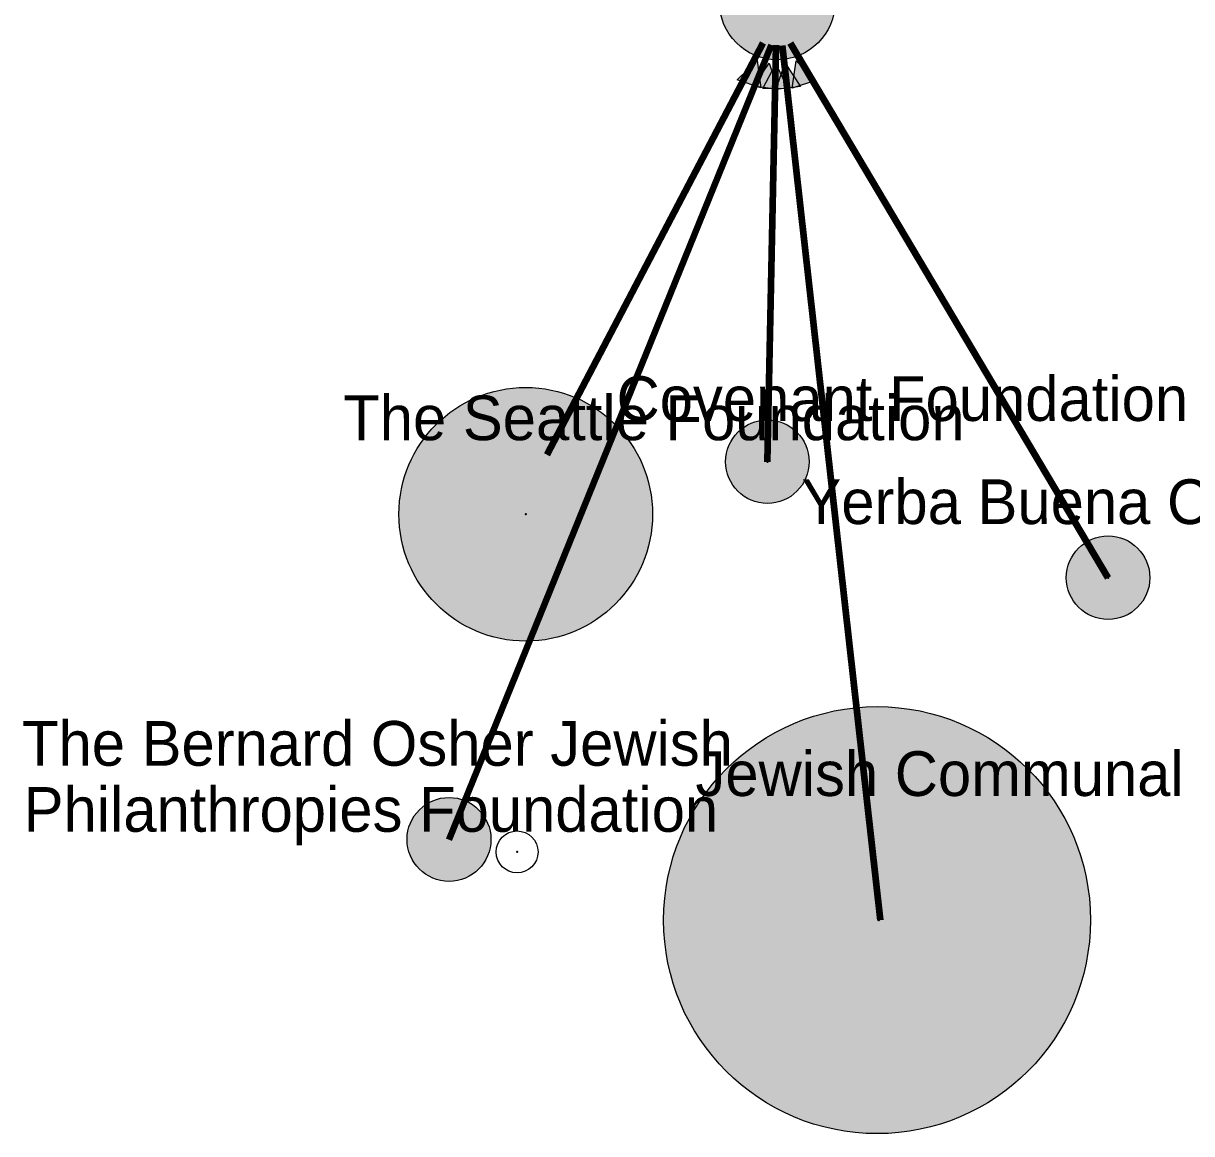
# Model space of a CAD drawing. Header units: millimetres. Extents: x -17.3 to 32.9, y -10.4 to 22.9.
# Drawn here: x 8.42 to 14.34, y -8.03 to -2.4 of the extents above; entities that cross this region are included whole.
import ezdxf

# ---------------------------------------------------------------- set-up
doc = ezdxf.new("R2010")
doc.units = ezdxf.units.MM
doc.header["$MEASUREMENT"] = 0
for name, color, linetype, true_color in [('links', 7, 'Continuous', 0x000000), ('node border', 7, 'Continuous', 0x000000), ('node centers', 7, 'Continuous', 0x000000), ('other_nodefills', 7, 'Continuous', 0x000000), ('SF_nodefills', 7, 'Continuous', 0x000000), ('text', 7, 'Continuous', 0x000000)]:
    doc.layers.add(name, color=color, linetype=linetype, true_color=true_color)

msp = doc.modelspace()

# ---------------------------------------------------------------- hatches: boundary and pattern name
at = {"layer": 'other_nodefills', "true_color": 0xb2b2b2, "extrusion": (0, 0, -1)}
for points in [[(-12.1385, -2.5849), (-12.1573, -2.7245), (-12.0381, -2.6835)], [(-12.1988, -2.5991), (-12.2447, -2.7323), (-12.1197, -2.7157)], [(-12.2338, -2.6019), (-12.294, -2.729), (-12.1681, -2.7264)], [(-12.2804, -2.5995), (-12.3589, -2.7162), (-12.234, -2.7323)], [(-12.3369, -2.5868), (-12.4353, -2.6873), (-12.3155, -2.726)]]:
    msp.add_hatch(color=253, dxfattribs=at).paths.add_polyline_path(points, flags=0)
at = {"layer": 'other_nodefills', "true_color": 0xb2b2b2}
for points in [[(11.6079, -4.8856), (11.6077, -4.869), (11.6071, -4.8525), (11.606, -4.8361), (11.6046, -4.8198), (11.6028, -4.8037), (11.6005, -4.7876), (11.5979, -4.7717), (11.5949, -4.756), (11.5915, -4.7403), (11.5877, -4.7249), (11.5835, -4.7095), (11.579, -4.6943), (11.5741, -4.6793), (11.5689, -4.6645), (11.5633, -4.6498), (11.5574, -4.6353), (11.5511, -4.6209), (11.5445, -4.6068), (11.5376, -4.5928), (11.5303, -4.579), (11.5227, -4.5655), (11.5148, -4.5521), (11.5066, -4.539), (11.4981, -4.526), (11.4893, -4.5133), (11.4802, -4.5008), (11.4708, -4.4885), (11.4611, -4.4765), (11.4511, -4.4647), (11.4409, -4.4532), (11.4304, -4.4419), (11.4196, -4.4309), (11.4086, -4.4201), (11.3973, -4.4096), (11.3857, -4.3993), (11.374, -4.3893), (11.3619, -4.3797), (11.3497, -4.3703), (11.3372, -4.3611), (11.3245, -4.3523), (11.3115, -4.3438), (11.2984, -4.3356), (11.285, -4.3277), (11.2715, -4.3201), (11.2577, -4.3129), (11.2437, -4.3059), (11.2296, -4.2993), (11.2153, -4.293), (11.2008, -4.2871), (11.1861, -4.2815), (11.1712, -4.2763), (11.1562, -4.2714), (11.141, -4.2669), (11.1257, -4.2627), (11.1102, -4.259), (11.0946, -4.2556), (11.0788, -4.2525), (11.0629, -4.2499), (11.0469, -4.2477), (11.0307, -4.2458), (11.0145, -4.2444), (10.9981, -4.2433), (10.9816, -4.2427), (10.965, -4.2425), (10.9484, -4.2427), (10.9319, -4.2433), (10.9155, -4.2444), (10.8993, -4.2458), (10.8831, -4.2477), (10.8671, -4.2499), (10.8512, -4.2525), (10.8354, -4.2556), (10.8198, -4.259), (10.8043, -4.2627), (10.789, -4.2669), (10.7738, -4.2714), (10.7588, -4.2763), (10.7439, -4.2815), (10.7292, -4.2871), (10.7147, -4.293), (10.7003, -4.2993), (10.6862, -4.3059), (10.6722, -4.3129), (10.6585, -4.3201), (10.6449, -4.3277), (10.6315, -4.3356), (10.6184, -4.3438), (10.6054, -4.3523), (10.5927, -4.3611), (10.5802, -4.3703), (10.5679, -4.3797), (10.5559, -4.3893), (10.5441, -4.3993), (10.5326, -4.4096), (10.5213, -4.4201), (10.5102, -4.4309), (10.4994, -4.4419), (10.4889, -4.4532), (10.4787, -4.4647), (10.4687, -4.4765), (10.459, -4.4885), (10.4496, -4.5008), (10.4405, -4.5133), (10.4317, -4.526), (10.4231, -4.539), (10.4149, -4.5521), (10.407, -4.5655), (10.3994, -4.579), (10.3922, -4.5928), (10.3852, -4.6068), (10.3786, -4.6209), (10.3724, -4.6353), (10.3664, -4.6498), (10.3608, -4.6645), (10.3556, -4.6793), (10.3507, -4.6943), (10.3462, -4.7095), (10.342, -4.7249), (10.3383, -4.7403), (10.3349, -4.756), (10.3318, -4.7717), (10.3292, -4.7876), (10.327, -4.8037), (10.3251, -4.8198), (10.3237, -4.8361), (10.3226, -4.8525), (10.322, -4.869), (10.3218, -4.8856), (10.322, -4.9022), (10.3226, -4.9187), (10.3237, -4.9351), (10.3251, -4.9513), (10.327, -4.9675), (10.3292, -4.9835), (10.3318, -4.9994), (10.3349, -5.0152), (10.3383, -5.0308), (10.342, -5.0463), (10.3462, -5.0616), (10.3507, -5.0768), (10.3556, -5.0918), (10.3608, -5.1067), (10.3664, -5.1214), (10.3724, -5.1359), (10.3786, -5.1502), (10.3852, -5.1644), (10.3922, -5.1783), (10.3994, -5.1921), (10.407, -5.2056), (10.4149, -5.219), (10.4231, -5.2322), (10.4317, -5.2451), (10.4405, -5.2578), (10.4496, -5.2703), (10.459, -5.2826), (10.4687, -5.2946), (10.4787, -5.3064), (10.4889, -5.3179), (10.4994, -5.3292), (10.5102, -5.3402), (10.5213, -5.351), (10.5326, -5.3615), (10.5441, -5.3717), (10.5559, -5.3817), (10.5679, -5.3914), (10.5802, -5.4008), (10.5927, -5.4099), (10.6054, -5.4187), (10.6184, -5.4272), (10.6315, -5.4354), (10.6449, -5.4433), (10.6585, -5.4509), (10.6722, -5.4582), (10.6862, -5.4651), (10.7003, -5.4717), (10.7147, -5.478), (10.7292, -5.4839), (10.7439, -5.4895), (10.7588, -5.4947), (10.7738, -5.4996), (10.789, -5.5041), (10.8043, -5.5082), (10.8198, -5.512), (10.8354, -5.5154), (10.8512, -5.5184), (10.8671, -5.5211), (10.8831, -5.5233), (10.8993, -5.5252), (10.9155, -5.5266), (10.9319, -5.5276), (10.9484, -5.5283), (10.965, -5.5285), (10.9816, -5.5283), (10.9981, -5.5276), (11.0145, -5.5266), (11.0307, -5.5252), (11.0469, -5.5233), (11.0629, -5.5211), (11.0788, -5.5184), (11.0946, -5.5154), (11.1102, -5.512), (11.1257, -5.5082), (11.141, -5.5041), (11.1562, -5.4996), (11.1712, -5.4947), (11.1861, -5.4895), (11.2008, -5.4839), (11.2153, -5.478), (11.2296, -5.4717), (11.2437, -5.4651), (11.2577, -5.4582), (11.2715, -5.4509), (11.285, -5.4433), (11.2984, -5.4354), (11.3115, -5.4272), (11.3245, -5.4187), (11.3372, -5.4099), (11.3497, -5.4008), (11.3619, -5.3914), (11.374, -5.3817), (11.3857, -5.3717), (11.3973, -5.3615), (11.4086, -5.351), (11.4196, -5.3402), (11.4304, -5.3292), (11.4409, -5.3179), (11.4511, -5.3064), (11.4611, -5.2946), (11.4708, -5.2826), (11.4802, -5.2703), (11.4893, -5.2578), (11.4981, -5.2451), (11.5066, -5.2322), (11.5148, -5.219), (11.5227, -5.2056), (11.5303, -5.1921), (11.5376, -5.1783), (11.5445, -5.1644), (11.5511, -5.1502), (11.5574, -5.1359), (11.5633, -5.1214), (11.5689, -5.1067), (11.5741, -5.0918), (11.579, -5.0768), (11.5835, -5.0616), (11.5877, -5.0463), (11.5915, -5.0308), (11.5949, -5.0152), (11.5979, -4.9994), (11.6005, -4.9835), (11.6028, -4.9675), (11.6046, -4.9513), (11.606, -4.9351), (11.6071, -4.9187), (11.6077, -4.9022)], [(12.4024, -4.6192), (12.4023, -4.6137), (12.4021, -4.6083), (12.4017, -4.6029), (12.4013, -4.5975), (12.4007, -4.5922), (12.3999, -4.5869), (12.399, -4.5817), (12.3981, -4.5765), (12.3969, -4.5713), (12.3957, -4.5662), (12.3943, -4.5612), (12.3928, -4.5562), (12.3912, -4.5512), (12.3895, -4.5463), (12.3877, -4.5415), (12.3857, -4.5367), (12.3836, -4.532), (12.3815, -4.5273), (12.3792, -4.5227), (12.3768, -4.5182), (12.3743, -4.5137), (12.3717, -4.5093), (12.369, -4.505), (12.3662, -4.5007), (12.3633, -4.4965), (12.3603, -4.4924), (12.3572, -4.4884), (12.354, -4.4844), (12.3507, -4.4805), (12.3473, -4.4767), (12.3439, -4.473), (12.3403, -4.4694), (12.3367, -4.4658), (12.333, -4.4623), (12.3292, -4.459), (12.3253, -4.4557), (12.3213, -4.4525), (12.3173, -4.4494), (12.3132, -4.4464), (12.309, -4.4435), (12.3047, -4.4407), (12.3004, -4.438), (12.296, -4.4354), (12.2915, -4.4329), (12.287, -4.4305), (12.2824, -4.4282), (12.2777, -4.426), (12.273, -4.4239), (12.2682, -4.422), (12.2634, -4.4201), (12.2585, -4.4184), (12.2535, -4.4168), (12.2485, -4.4153), (12.2435, -4.414), (12.2384, -4.4127), (12.2332, -4.4116), (12.228, -4.4106), (12.2228, -4.4097), (12.2175, -4.409), (12.2122, -4.4084), (12.2068, -4.4079), (12.2014, -4.4076), (12.196, -4.4074), (12.1905, -4.4073), (12.1851, -4.4074), (12.1796, -4.4076), (12.1742, -4.4079), (12.1689, -4.4084), (12.1635, -4.409), (12.1583, -4.4097), (12.153, -4.4106), (12.1478, -4.4116), (12.1427, -4.4127), (12.1376, -4.414), (12.1325, -4.4153), (12.1275, -4.4168), (12.1226, -4.4184), (12.1177, -4.4201), (12.1128, -4.422), (12.1081, -4.4239), (12.1033, -4.426), (12.0987, -4.4282), (12.0941, -4.4305), (12.0896, -4.4329), (12.0851, -4.4354), (12.0807, -4.438), (12.0764, -4.4407), (12.0721, -4.4435), (12.0679, -4.4464), (12.0638, -4.4494), (12.0598, -4.4525), (12.0558, -4.4557), (12.0519, -4.459), (12.0481, -4.4623), (12.0444, -4.4658), (12.0408, -4.4694), (12.0372, -4.473), (12.0338, -4.4767), (12.0304, -4.4805), (12.0271, -4.4844), (12.0239, -4.4884), (12.0208, -4.4924), (12.0178, -4.4965), (12.0149, -4.5007), (12.0121, -4.505), (12.0094, -4.5093), (12.0068, -4.5137), (12.0043, -4.5182), (12.0019, -4.5227), (11.9996, -4.5273), (11.9975, -4.532), (11.9954, -4.5367), (11.9934, -4.5415), (11.9916, -4.5463), (11.9899, -4.5512), (11.9883, -4.5562), (11.9868, -4.5612), (11.9854, -4.5662), (11.9842, -4.5713), (11.9831, -4.5765), (11.9821, -4.5817), (11.9812, -4.5869), (11.9805, -4.5922), (11.9799, -4.5975), (11.9794, -4.6029), (11.979, -4.6083), (11.9788, -4.6137), (11.9788, -4.6192), (11.9788, -4.6247), (11.979, -4.6301), (11.9794, -4.6355), (11.9799, -4.6409), (11.9805, -4.6462), (11.9812, -4.6514), (11.9821, -4.6567), (11.9831, -4.6619), (11.9842, -4.667), (11.9854, -4.6721), (11.9868, -4.6772), (11.9883, -4.6822), (11.9899, -4.6871), (11.9916, -4.692), (11.9934, -4.6968), (11.9954, -4.7016), (11.9975, -4.7063), (11.9996, -4.711), (12.0019, -4.7156), (12.0043, -4.7201), (12.0068, -4.7246), (12.0094, -4.729), (12.0121, -4.7333), (12.0149, -4.7376), (12.0178, -4.7418), (12.0208, -4.7459), (12.0239, -4.7499), (12.0271, -4.7539), (12.0304, -4.7578), (12.0338, -4.7616), (12.0372, -4.7653), (12.0408, -4.7689), (12.0444, -4.7725), (12.0481, -4.7759), (12.0519, -4.7793), (12.0558, -4.7826), (12.0598, -4.7858), (12.0638, -4.7889), (12.0679, -4.7919), (12.0721, -4.7948), (12.0764, -4.7976), (12.0807, -4.8003), (12.0851, -4.8029), (12.0896, -4.8054), (12.0941, -4.8078), (12.0987, -4.8101), (12.1033, -4.8122), (12.1081, -4.8143), (12.1128, -4.8163), (12.1177, -4.8181), (12.1226, -4.8198), (12.1275, -4.8214), (12.1325, -4.8229), (12.1376, -4.8243), (12.1427, -4.8255), (12.1478, -4.8267), (12.153, -4.8276), (12.1583, -4.8285), (12.1635, -4.8293), (12.1689, -4.8299), (12.1742, -4.8303), (12.1796, -4.8307), (12.1851, -4.8309), (12.1905, -4.831), (12.196, -4.8309), (12.2014, -4.8307), (12.2068, -4.8303), (12.2122, -4.8299), (12.2175, -4.8293), (12.2228, -4.8285), (12.228, -4.8276), (12.2332, -4.8267), (12.2384, -4.8255), (12.2435, -4.8243), (12.2485, -4.8229), (12.2535, -4.8214), (12.2585, -4.8198), (12.2634, -4.8181), (12.2682, -4.8163), (12.273, -4.8143), (12.2777, -4.8122), (12.2824, -4.8101), (12.287, -4.8078), (12.2915, -4.8054), (12.296, -4.8029), (12.3004, -4.8003), (12.3047, -4.7976), (12.309, -4.7948), (12.3132, -4.7919), (12.3173, -4.7889), (12.3213, -4.7858), (12.3253, -4.7826), (12.3292, -4.7793), (12.333, -4.7759), (12.3367, -4.7725), (12.3403, -4.7689), (12.3439, -4.7653), (12.3473, -4.7616), (12.3507, -4.7578), (12.354, -4.7539), (12.3572, -4.7499), (12.3603, -4.7459), (12.3633, -4.7418), (12.3662, -4.7376), (12.369, -4.7333), (12.3717, -4.729), (12.3743, -4.7246), (12.3768, -4.7201), (12.3792, -4.7156), (12.3815, -4.711), (12.3836, -4.7063), (12.3857, -4.7016), (12.3877, -4.6968), (12.3895, -4.692), (12.3912, -4.6871), (12.3928, -4.6822), (12.3943, -4.6772), (12.3957, -4.6721), (12.3969, -4.667), (12.3981, -4.6619), (12.399, -4.6567), (12.3999, -4.6514), (12.4007, -4.6462), (12.4013, -4.6409), (12.4017, -4.6355), (12.4021, -4.6301), (12.4023, -4.6247)], [(13.8288, -6.9429), (13.8285, -6.9149), (13.8274, -6.8872), (13.8257, -6.8596), (13.8232, -6.8322), (13.8201, -6.805), (13.8164, -6.778), (13.8119, -6.7513), (13.8068, -6.7247), (13.8011, -6.6984), (13.7948, -6.6724), (13.7878, -6.6466), (13.7802, -6.621), (13.772, -6.5957), (13.7632, -6.5707), (13.7538, -6.546), (13.7438, -6.5216), (13.7332, -6.4974), (13.7221, -6.4736), (13.7104, -6.4501), (13.6982, -6.427), (13.6854, -6.4041), (13.6721, -6.3816), (13.6583, -6.3595), (13.644, -6.3377), (13.6292, -6.3163), (13.6138, -6.2953), (13.598, -6.2747), (13.5817, -6.2544), (13.5649, -6.2346), (13.5477, -6.2151), (13.53, -6.1961), (13.5118, -6.1776), (13.4933, -6.1594), (13.4743, -6.1417), (13.4548, -6.1245), (13.435, -6.1077), (13.4147, -6.0914), (13.3941, -6.0756), (13.3731, -6.0603), (13.3517, -6.0454), (13.3299, -6.0311), (13.3078, -6.0173), (13.2853, -6.004), (13.2624, -5.9912), (13.2393, -5.979), (13.2158, -5.9673), (13.192, -5.9562), (13.1678, -5.9456), (13.1434, -5.9357), (13.1187, -5.9263), (13.0937, -5.9175), (13.0684, -5.9093), (13.0428, -5.9017), (13.017, -5.8947), (12.991, -5.8883), (12.9647, -5.8826), (12.9381, -5.8775), (12.9114, -5.8731), (12.8844, -5.8693), (12.8572, -5.8662), (12.8298, -5.8638), (12.8022, -5.862), (12.7745, -5.861), (12.7466, -5.8606), (12.7186, -5.861), (12.6909, -5.862), (12.6633, -5.8638), (12.6359, -5.8662), (12.6087, -5.8693), (12.5817, -5.8731), (12.555, -5.8775), (12.5284, -5.8826), (12.5021, -5.8883), (12.4761, -5.8947), (12.4503, -5.9017), (12.4247, -5.9093), (12.3994, -5.9175), (12.3744, -5.9263), (12.3497, -5.9357), (12.3253, -5.9456), (12.3012, -5.9562), (12.2773, -5.9673), (12.2538, -5.979), (12.2307, -5.9912), (12.2078, -6.004), (12.1853, -6.0173), (12.1632, -6.0311), (12.1414, -6.0454), (12.12, -6.0603), (12.099, -6.0756), (12.0784, -6.0914), (12.0581, -6.1077), (12.0383, -6.1245), (12.0189, -6.1417), (11.9998, -6.1594), (11.9813, -6.1776), (11.9631, -6.1961), (11.9454, -6.2151), (11.9282, -6.2346), (11.9114, -6.2544), (11.8951, -6.2747), (11.8793, -6.2953), (11.8639, -6.3163), (11.8491, -6.3377), (11.8348, -6.3595), (11.821, -6.3816), (11.8077, -6.4041), (11.7949, -6.427), (11.7827, -6.4501), (11.771, -6.4736), (11.7599, -6.4974), (11.7493, -6.5216), (11.7393, -6.546), (11.73, -6.5707), (11.7211, -6.5957), (11.7129, -6.621), (11.7053, -6.6466), (11.6984, -6.6724), (11.692, -6.6984), (11.6863, -6.7247), (11.6812, -6.7513), (11.6767, -6.778), (11.673, -6.805), (11.6699, -6.8322), (11.6674, -6.8596), (11.6657, -6.8872), (11.6646, -6.9149), (11.6643, -6.9429), (11.6646, -6.9708), (11.6657, -6.9986), (11.6674, -7.0262), (11.6699, -7.0536), (11.673, -7.0807), (11.6767, -7.1077), (11.6812, -7.1345), (11.6863, -7.161), (11.692, -7.1873), (11.6984, -7.2134), (11.7053, -7.2392), (11.7129, -7.2647), (11.7211, -7.29), (11.73, -7.315), (11.7393, -7.3398), (11.7493, -7.3642), (11.7599, -7.3883), (11.771, -7.4121), (11.7827, -7.4356), (11.7949, -7.4588), (11.8077, -7.4816), (11.821, -7.5041), (11.8348, -7.5262), (11.8491, -7.548), (11.8639, -7.5694), (11.8793, -7.5904), (11.8951, -7.6111), (11.9114, -7.6313), (11.9282, -7.6512), (11.9454, -7.6706), (11.9631, -7.6896), (11.9813, -7.7082), (11.9998, -7.7263), (12.0189, -7.744), (12.0383, -7.7612), (12.0581, -7.778), (12.0784, -7.7943), (12.099, -7.8101), (12.12, -7.8255), (12.1414, -7.8403), (12.1632, -7.8546), (12.1853, -7.8684), (12.2078, -7.8817), (12.2307, -7.8945), (12.2538, -7.9067), (12.2773, -7.9184), (12.3012, -7.9295), (12.3253, -7.9401), (12.3497, -7.95), (12.3744, -7.9594), (12.3994, -7.9682), (12.4247, -7.9764), (12.4503, -7.984), (12.4761, -7.991), (12.5021, -7.9974), (12.5284, -8.0031), (12.555, -8.0082), (12.5817, -8.0126), (12.6087, -8.0164), (12.6359, -8.0195), (12.6633, -8.0219), (12.6909, -8.0237), (12.7186, -8.0247), (12.7466, -8.0251), (12.7745, -8.0247), (12.8022, -8.0237), (12.8298, -8.0219), (12.8572, -8.0195), (12.8844, -8.0164), (12.9114, -8.0126), (12.9381, -8.0082), (12.9647, -8.0031), (12.991, -7.9974), (13.017, -7.991), (13.0428, -7.984), (13.0684, -7.9764), (13.0937, -7.9682), (13.1187, -7.9594), (13.1434, -7.95), (13.1678, -7.9401), (13.192, -7.9295), (13.2158, -7.9184), (13.2393, -7.9067), (13.2624, -7.8945), (13.2853, -7.8817), (13.3078, -7.8684), (13.3299, -7.8546), (13.3517, -7.8403), (13.3731, -7.8255), (13.3941, -7.8101), (13.4147, -7.7943), (13.435, -7.778), (13.4548, -7.7612), (13.4743, -7.744), (13.4933, -7.7263), (13.5118, -7.7082), (13.53, -7.6896), (13.5477, -7.6706), (13.5649, -7.6512), (13.5817, -7.6313), (13.598, -7.6111), (13.6138, -7.5904), (13.6292, -7.5694), (13.644, -7.548), (13.6583, -7.5262), (13.6721, -7.5041), (13.6854, -7.4816), (13.6982, -7.4588), (13.7104, -7.4356), (13.7221, -7.4121), (13.7332, -7.3883), (13.7438, -7.3642), (13.7538, -7.3398), (13.7632, -7.315), (13.772, -7.29), (13.7802, -7.2647), (13.7878, -7.2392), (13.7948, -7.2134), (13.8011, -7.1873), (13.8068, -7.161), (13.8119, -7.1345), (13.8164, -7.1077), (13.8201, -7.0807), (13.8232, -7.0536), (13.8257, -7.0262), (13.8274, -6.9986), (13.8285, -6.9708)]]:
    msp.add_hatch(color=253, dxfattribs=at).paths.add_polyline_path(points, flags=0)
at = {"layer": 'SF_nodefills', "true_color": 0xff8b00}
for points in [[(12.5333, -2.2879), (12.5332, -2.2804), (12.5329, -2.2729), (12.5325, -2.2654), (12.5318, -2.258), (12.531, -2.2507), (12.5299, -2.2434), (12.5287, -2.2361), (12.5274, -2.2289), (12.5258, -2.2218), (12.5241, -2.2148), (12.5222, -2.2078), (12.5201, -2.2009), (12.5179, -2.194), (12.5155, -2.1873), (12.513, -2.1806), (12.5103, -2.174), (12.5074, -2.1675), (12.5044, -2.161), (12.5013, -2.1547), (12.4979, -2.1484), (12.4945, -2.1422), (12.4909, -2.1361), (12.4871, -2.1301), (12.4833, -2.1242), (12.4792, -2.1184), (12.4751, -2.1127), (12.4708, -2.1072), (12.4664, -2.1017), (12.4619, -2.0963), (12.4572, -2.0911), (12.4524, -2.0859), (12.4475, -2.0809), (12.4425, -2.076), (12.4373, -2.0712), (12.432, -2.0665), (12.4267, -2.062), (12.4212, -2.0576), (12.4156, -2.0533), (12.4099, -2.0491), (12.4041, -2.0451), (12.3982, -2.0412), (12.3922, -2.0375), (12.3861, -2.0339), (12.38, -2.0304), (12.3737, -2.0271), (12.3673, -2.0239), (12.3609, -2.0209), (12.3543, -2.0181), (12.3477, -2.0154), (12.341, -2.0128), (12.3343, -2.0104), (12.3274, -2.0082), (12.3205, -2.0062), (12.3135, -2.0043), (12.3064, -2.0025), (12.2993, -2.001), (12.2921, -1.9996), (12.2849, -1.9984), (12.2776, -1.9974), (12.2702, -1.9966), (12.2628, -1.9959), (12.2553, -1.9954), (12.2478, -1.9951), (12.2403, -1.995), (12.2327, -1.9951), (12.2252, -1.9954), (12.2177, -1.9959), (12.2103, -1.9966), (12.203, -1.9974), (12.1957, -1.9984), (12.1885, -1.9996), (12.1813, -2.001), (12.1742, -2.0025), (12.1671, -2.0043), (12.1601, -2.0062), (12.1532, -2.0082), (12.1464, -2.0104), (12.1396, -2.0128), (12.1329, -2.0154), (12.1263, -2.0181), (12.1198, -2.0209), (12.1133, -2.0239), (12.107, -2.0271), (12.1007, -2.0304), (12.0945, -2.0339), (12.0884, -2.0375), (12.0825, -2.0412), (12.0766, -2.0451), (12.0708, -2.0491), (12.0651, -2.0533), (12.0595, -2.0576), (12.054, -2.062), (12.0486, -2.0665), (12.0434, -2.0712), (12.0382, -2.076), (12.0332, -2.0809), (12.0283, -2.0859), (12.0235, -2.0911), (12.0188, -2.0963), (12.0143, -2.1017), (12.0099, -2.1072), (12.0056, -2.1127), (12.0014, -2.1184), (11.9974, -2.1242), (11.9935, -2.1301), (11.9898, -2.1361), (11.9862, -2.1422), (11.9828, -2.1484), (11.9794, -2.1547), (11.9763, -2.161), (11.9733, -2.1675), (11.9704, -2.174), (11.9677, -2.1806), (11.9652, -2.1873), (11.9628, -2.194), (11.9606, -2.2009), (11.9585, -2.2078), (11.9566, -2.2148), (11.9549, -2.2218), (11.9533, -2.2289), (11.952, -2.2361), (11.9508, -2.2434), (11.9497, -2.2507), (11.9489, -2.258), (11.9482, -2.2654), (11.9478, -2.2729), (11.9475, -2.2804), (11.9474, -2.2879), (11.9475, -2.2955), (11.9478, -2.303), (11.9482, -2.3105), (11.9489, -2.3179), (11.9497, -2.3252), (11.9508, -2.3325), (11.952, -2.3398), (11.9533, -2.347), (11.9549, -2.3541), (11.9566, -2.3611), (11.9585, -2.3681), (11.9606, -2.375), (11.9628, -2.3819), (11.9652, -2.3887), (11.9677, -2.3953), (11.9704, -2.402), (11.9733, -2.4085), (11.9763, -2.4149), (11.9794, -2.4213), (11.9828, -2.4276), (11.9862, -2.4337), (11.9898, -2.4398), (11.9935, -2.4458), (11.9974, -2.4517), (12.0014, -2.4575), (12.0056, -2.4632), (12.0099, -2.4688), (12.0143, -2.4743), (12.0188, -2.4796), (12.0235, -2.4849), (12.0283, -2.4901), (12.0332, -2.4951), (12.0382, -2.5), (12.0434, -2.5048), (12.0486, -2.5094), (12.054, -2.514), (12.0595, -2.5184), (12.0651, -2.5227), (12.0708, -2.5268), (12.0766, -2.5309), (12.0825, -2.5347), (12.0884, -2.5385), (12.0945, -2.5421), (12.1007, -2.5455), (12.107, -2.5488), (12.1133, -2.552), (12.1198, -2.555), (12.1263, -2.5579), (12.1329, -2.5606), (12.1396, -2.5631), (12.1464, -2.5655), (12.1532, -2.5677), (12.1601, -2.5698), (12.1671, -2.5717), (12.1742, -2.5734), (12.1813, -2.5749), (12.1885, -2.5763), (12.1957, -2.5775), (12.203, -2.5785), (12.2103, -2.5794), (12.2177, -2.58), (12.2252, -2.5805), (12.2327, -2.5808), (12.2403, -2.5809), (12.2478, -2.5808), (12.2553, -2.5805), (12.2628, -2.58), (12.2702, -2.5794), (12.2776, -2.5785), (12.2849, -2.5775), (12.2921, -2.5763), (12.2993, -2.5749), (12.3064, -2.5734), (12.3135, -2.5717), (12.3205, -2.5698), (12.3274, -2.5677), (12.3343, -2.5655), (12.341, -2.5631), (12.3477, -2.5606), (12.3543, -2.5579), (12.3609, -2.555), (12.3673, -2.552), (12.3737, -2.5488), (12.38, -2.5455), (12.3861, -2.5421), (12.3922, -2.5385), (12.3982, -2.5347), (12.4041, -2.5309), (12.4099, -2.5268), (12.4156, -2.5227), (12.4212, -2.5184), (12.4267, -2.514), (12.432, -2.5094), (12.4373, -2.5048), (12.4425, -2.5), (12.4475, -2.4951), (12.4524, -2.4901), (12.4572, -2.4849), (12.4619, -2.4796), (12.4664, -2.4743), (12.4708, -2.4688), (12.4751, -2.4632), (12.4792, -2.4575), (12.4833, -2.4517), (12.4871, -2.4458), (12.4909, -2.4398), (12.4945, -2.4337), (12.4979, -2.4276), (12.5013, -2.4213), (12.5044, -2.4149), (12.5074, -2.4085), (12.5103, -2.402), (12.513, -2.3953), (12.5155, -2.3887), (12.5179, -2.3819), (12.5201, -2.375), (12.5222, -2.3681), (12.5241, -2.3611), (12.5258, -2.3541), (12.5274, -2.347), (12.5287, -2.3398), (12.5299, -2.3325), (12.531, -2.3252), (12.5318, -2.3179), (12.5325, -2.3105), (12.5329, -2.303), (12.5332, -2.2955)], [(14.1302, -5.2069), (14.1301, -5.2015), (14.1299, -5.1961), (14.1295, -5.1907), (14.1291, -5.1853), (14.1285, -5.18), (14.1277, -5.1747), (14.1269, -5.1695), (14.1259, -5.1643), (14.1247, -5.1592), (14.1235, -5.1541), (14.1221, -5.149), (14.1206, -5.144), (14.119, -5.1391), (14.1173, -5.1342), (14.1155, -5.1293), (14.1135, -5.1246), (14.1115, -5.1198), (14.1093, -5.1152), (14.107, -5.1106), (14.1046, -5.1061), (14.1021, -5.1016), (14.0995, -5.0972), (14.0968, -5.0929), (14.094, -5.0886), (14.0911, -5.0844), (14.0881, -5.0803), (14.085, -5.0763), (14.0818, -5.0723), (14.0785, -5.0684), (14.0751, -5.0646), (14.0717, -5.0609), (14.0681, -5.0572), (14.0645, -5.0537), (14.0608, -5.0502), (14.057, -5.0469), (14.0531, -5.0436), (14.0491, -5.0404), (14.0451, -5.0373), (14.041, -5.0343), (14.0368, -5.0314), (14.0325, -5.0286), (14.0282, -5.0259), (14.0238, -5.0233), (14.0193, -5.0208), (14.0148, -5.0184), (14.0102, -5.0161), (14.0055, -5.0139), (14.0008, -5.0118), (13.996, -5.0099), (13.9912, -5.0081), (13.9863, -5.0063), (13.9813, -5.0047), (13.9763, -5.0032), (13.9713, -5.0019), (13.9662, -5.0006), (13.961, -4.9995), (13.9558, -4.9985), (13.9506, -4.9976), (13.9453, -4.9969), (13.94, -4.9963), (13.9346, -4.9958), (13.9292, -4.9955), (13.9238, -4.9953), (13.9183, -4.9952), (13.9128, -4.9953), (13.9074, -4.9955), (13.902, -4.9958), (13.8966, -4.9963), (13.8913, -4.9969), (13.886, -4.9976), (13.8808, -4.9985), (13.8756, -4.9995), (13.8705, -5.0006), (13.8653, -5.0019), (13.8603, -5.0032), (13.8553, -5.0047), (13.8503, -5.0063), (13.8454, -5.0081), (13.8406, -5.0099), (13.8358, -5.0118), (13.8311, -5.0139), (13.8264, -5.0161), (13.8218, -5.0184), (13.8173, -5.0208), (13.8128, -5.0233), (13.8084, -5.0259), (13.8041, -5.0286), (13.7998, -5.0314), (13.7956, -5.0343), (13.7915, -5.0373), (13.7875, -5.0404), (13.7835, -5.0436), (13.7796, -5.0469), (13.7758, -5.0502), (13.7721, -5.0537), (13.7685, -5.0572), (13.7649, -5.0609), (13.7614, -5.0646), (13.7581, -5.0684), (13.7548, -5.0723), (13.7516, -5.0763), (13.7485, -5.0803), (13.7455, -5.0844), (13.7426, -5.0886), (13.7398, -5.0929), (13.7371, -5.0972), (13.7345, -5.1016), (13.732, -5.1061), (13.7296, -5.1106), (13.7273, -5.1152), (13.7251, -5.1198), (13.723, -5.1246), (13.7211, -5.1293), (13.7193, -5.1342), (13.7175, -5.1391), (13.7159, -5.144), (13.7144, -5.149), (13.7131, -5.1541), (13.7118, -5.1592), (13.7107, -5.1643), (13.7097, -5.1695), (13.7088, -5.1747), (13.7081, -5.18), (13.7075, -5.1853), (13.707, -5.1907), (13.7067, -5.1961), (13.7065, -5.2015), (13.7064, -5.2069), (13.7065, -5.2124), (13.7067, -5.2179), (13.707, -5.2233), (13.7075, -5.2286), (13.7081, -5.234), (13.7088, -5.2392), (13.7097, -5.2445), (13.7107, -5.2497), (13.7118, -5.2548), (13.7131, -5.2599), (13.7144, -5.265), (13.7159, -5.27), (13.7175, -5.275), (13.7193, -5.2798), (13.7211, -5.2847), (13.723, -5.2895), (13.7251, -5.2942), (13.7273, -5.2989), (13.7296, -5.3035), (13.732, -5.308), (13.7345, -5.3125), (13.7371, -5.3169), (13.7398, -5.3212), (13.7426, -5.3255), (13.7455, -5.3297), (13.7485, -5.3338), (13.7516, -5.3378), (13.7548, -5.3418), (13.7581, -5.3457), (13.7614, -5.3495), (13.7649, -5.3532), (13.7685, -5.3568), (13.7721, -5.3604), (13.7758, -5.3638), (13.7796, -5.3672), (13.7835, -5.3705), (13.7875, -5.3737), (13.7915, -5.3768), (13.7956, -5.3798), (13.7998, -5.3827), (13.8041, -5.3855), (13.8084, -5.3882), (13.8128, -5.3908), (13.8173, -5.3933), (13.8218, -5.3957), (13.8264, -5.398), (13.8311, -5.4002), (13.8358, -5.4022), (13.8406, -5.4042), (13.8454, -5.406), (13.8503, -5.4077), (13.8553, -5.4093), (13.8603, -5.4108), (13.8653, -5.4122), (13.8705, -5.4134), (13.8756, -5.4146), (13.8808, -5.4156), (13.886, -5.4164), (13.8913, -5.4172), (13.8966, -5.4178), (13.902, -5.4182), (13.9074, -5.4186), (13.9128, -5.4188), (13.9183, -5.4189), (13.9238, -5.4188), (13.9292, -5.4186), (13.9346, -5.4182), (13.94, -5.4178), (13.9453, -5.4172), (13.9506, -5.4164), (13.9558, -5.4156), (13.961, -5.4146), (13.9662, -5.4134), (13.9713, -5.4122), (13.9763, -5.4108), (13.9813, -5.4093), (13.9863, -5.4077), (13.9912, -5.406), (13.996, -5.4042), (14.0008, -5.4022), (14.0055, -5.4002), (14.0102, -5.398), (14.0148, -5.3957), (14.0193, -5.3933), (14.0238, -5.3908), (14.0282, -5.3882), (14.0325, -5.3855), (14.0368, -5.3827), (14.041, -5.3798), (14.0451, -5.3768), (14.0491, -5.3737), (14.0531, -5.3705), (14.057, -5.3672), (14.0608, -5.3638), (14.0645, -5.3604), (14.0681, -5.3568), (14.0717, -5.3532), (14.0751, -5.3495), (14.0785, -5.3457), (14.0818, -5.3418), (14.085, -5.3378), (14.0881, -5.3338), (14.0911, -5.3297), (14.094, -5.3255), (14.0968, -5.3212), (14.0995, -5.3169), (14.1021, -5.3125), (14.1046, -5.308), (14.107, -5.3035), (14.1093, -5.2989), (14.1115, -5.2942), (14.1135, -5.2895), (14.1155, -5.2847), (14.1173, -5.2798), (14.119, -5.275), (14.1206, -5.27), (14.1221, -5.265), (14.1235, -5.2599), (14.1247, -5.2548), (14.1259, -5.2497), (14.1269, -5.2445), (14.1277, -5.2392), (14.1285, -5.234), (14.1291, -5.2286), (14.1295, -5.2233), (14.1299, -5.2179), (14.1301, -5.2124)], [(10.7886, -6.5338), (10.7885, -6.5283), (10.7883, -6.5229), (10.788, -6.5174), (10.7875, -6.5121), (10.7869, -6.5067), (10.7862, -6.5014), (10.7853, -6.4962), (10.7843, -6.491), (10.7832, -6.4858), (10.7819, -6.4807), (10.7805, -6.4756), (10.7791, -6.4706), (10.7774, -6.4656), (10.7757, -6.4607), (10.7739, -6.4559), (10.7719, -6.4511), (10.7698, -6.4463), (10.7677, -6.4416), (10.7654, -6.437), (10.763, -6.4325), (10.7605, -6.428), (10.7579, -6.4236), (10.7551, -6.4192), (10.7523, -6.4149), (10.7494, -6.4107), (10.7464, -6.4066), (10.7433, -6.4025), (10.7401, -6.3985), (10.7368, -6.3946), (10.7334, -6.3908), (10.7299, -6.3871), (10.7264, -6.3834), (10.7227, -6.3799), (10.719, -6.3764), (10.7152, -6.373), (10.7113, -6.3697), (10.7073, -6.3665), (10.7033, -6.3634), (10.6991, -6.3604), (10.6949, -6.3574), (10.6906, -6.3546), (10.6863, -6.3519), (10.6819, -6.3493), (10.6774, -6.3468), (10.6728, -6.3444), (10.6682, -6.3421), (10.6635, -6.3399), (10.6588, -6.3378), (10.654, -6.3358), (10.6491, -6.334), (10.6442, -6.3323), (10.6392, -6.3306), (10.6342, -6.3292), (10.6291, -6.3278), (10.624, -6.3265), (10.6189, -6.3254), (10.6136, -6.3244), (10.6084, -6.3235), (10.6031, -6.3228), (10.5977, -6.3222), (10.5923, -6.3217), (10.5869, -6.3213), (10.5815, -6.3211), (10.576, -6.3211), (10.5705, -6.3211), (10.565, -6.3213), (10.5596, -6.3217), (10.5542, -6.3222), (10.5489, -6.3228), (10.5436, -6.3235), (10.5384, -6.3244), (10.5331, -6.3254), (10.528, -6.3265), (10.5229, -6.3278), (10.5178, -6.3292), (10.5128, -6.3306), (10.5078, -6.3323), (10.5029, -6.334), (10.4981, -6.3358), (10.4933, -6.3378), (10.4885, -6.3399), (10.4838, -6.3421), (10.4792, -6.3444), (10.4747, -6.3468), (10.4702, -6.3493), (10.4658, -6.3519), (10.4614, -6.3546), (10.4571, -6.3574), (10.4529, -6.3604), (10.4488, -6.3634), (10.4447, -6.3665), (10.4408, -6.3697), (10.4369, -6.373), (10.433, -6.3764), (10.4293, -6.3799), (10.4257, -6.3834), (10.4221, -6.3871), (10.4186, -6.3908), (10.4152, -6.3946), (10.4119, -6.3985), (10.4087, -6.4025), (10.4056, -6.4066), (10.4026, -6.4107), (10.3997, -6.4149), (10.3969, -6.4192), (10.3941, -6.4236), (10.3915, -6.428), (10.389, -6.4325), (10.3866, -6.437), (10.3843, -6.4416), (10.3821, -6.4463), (10.38, -6.4511), (10.3781, -6.4559), (10.3762, -6.4607), (10.3745, -6.4656), (10.3729, -6.4706), (10.3714, -6.4756), (10.37, -6.4807), (10.3688, -6.4858), (10.3676, -6.491), (10.3666, -6.4962), (10.3658, -6.5014), (10.365, -6.5067), (10.3644, -6.5121), (10.3639, -6.5174), (10.3636, -6.5229), (10.3634, -6.5283), (10.3633, -6.5338), (10.3634, -6.5393), (10.3636, -6.5447), (10.3639, -6.5502), (10.3644, -6.5556), (10.365, -6.5609), (10.3658, -6.5662), (10.3666, -6.5715), (10.3676, -6.5767), (10.3688, -6.5818), (10.37, -6.587), (10.3714, -6.592), (10.3729, -6.5971), (10.3745, -6.602), (10.3762, -6.6069), (10.3781, -6.6118), (10.38, -6.6166), (10.3821, -6.6213), (10.3843, -6.626), (10.3866, -6.6306), (10.389, -6.6352), (10.3915, -6.6397), (10.3941, -6.6441), (10.3969, -6.6484), (10.3997, -6.6527), (10.4026, -6.6569), (10.4056, -6.661), (10.4087, -6.6651), (10.4119, -6.6691), (10.4152, -6.673), (10.4186, -6.6768), (10.4221, -6.6805), (10.4257, -6.6841), (10.4293, -6.6877), (10.433, -6.6912), (10.4369, -6.6946), (10.4408, -6.6979), (10.4447, -6.7011), (10.4488, -6.7042), (10.4529, -6.7072), (10.4571, -6.7101), (10.4614, -6.7129), (10.4658, -6.7156), (10.4702, -6.7182), (10.4747, -6.7207), (10.4792, -6.7231), (10.4838, -6.7254), (10.4885, -6.7276), (10.4933, -6.7297), (10.4981, -6.7316), (10.5029, -6.7335), (10.5078, -6.7352), (10.5128, -6.7368), (10.5178, -6.7383), (10.5229, -6.7397), (10.528, -6.7409), (10.5331, -6.7421), (10.5384, -6.743), (10.5436, -6.7439), (10.5489, -6.7447), (10.5542, -6.7453), (10.5596, -6.7457), (10.565, -6.7461), (10.5705, -6.7463), (10.576, -6.7464), (10.5815, -6.7463), (10.5869, -6.7461), (10.5923, -6.7457), (10.5977, -6.7453), (10.6031, -6.7447), (10.6084, -6.7439), (10.6136, -6.743), (10.6189, -6.7421), (10.624, -6.7409), (10.6291, -6.7397), (10.6342, -6.7383), (10.6392, -6.7368), (10.6442, -6.7352), (10.6491, -6.7335), (10.654, -6.7316), (10.6588, -6.7297), (10.6635, -6.7276), (10.6682, -6.7254), (10.6728, -6.7231), (10.6774, -6.7207), (10.6819, -6.7182), (10.6863, -6.7156), (10.6906, -6.7129), (10.6949, -6.7101), (10.6991, -6.7072), (10.7033, -6.7042), (10.7073, -6.7011), (10.7113, -6.6979), (10.7152, -6.6946), (10.719, -6.6912), (10.7227, -6.6877), (10.7264, -6.6841), (10.7299, -6.6805), (10.7334, -6.6768), (10.7368, -6.673), (10.7401, -6.6691), (10.7433, -6.6651), (10.7464, -6.661), (10.7494, -6.6569), (10.7523, -6.6527), (10.7551, -6.6484), (10.7579, -6.6441), (10.7605, -6.6397), (10.763, -6.6352), (10.7654, -6.6306), (10.7677, -6.626), (10.7698, -6.6213), (10.7719, -6.6166), (10.7739, -6.6118), (10.7757, -6.6069), (10.7774, -6.602), (10.7791, -6.5971), (10.7805, -6.592), (10.7819, -6.587), (10.7832, -6.5818), (10.7843, -6.5767), (10.7853, -6.5715), (10.7862, -6.5662), (10.7869, -6.5609), (10.7875, -6.5556), (10.788, -6.5502), (10.7883, -6.5447), (10.7885, -6.5393)]]:
    msp.add_hatch(color=30, dxfattribs=at).paths.add_polyline_path(points, flags=0)

# ---------------------------------------------------------------- linework, layer by layer
at = {"layer": 'links', "color": 18, "lineweight": 140, "true_color": 0x000000}
for p, q in [((10.576, -6.5338), (12.2114, -2.506)), ((11.0741, -4.5831), (12.1691, -2.496)), ((12.1905, -4.6192), (12.2357, -2.5078)), ((12.7639, -6.9429), (12.2672, -2.5085)), ((13.9183, -5.207), (12.3079, -2.4973))]:
    msp.add_line(p, q, dxfattribs=at)
at = {"layer": 'node border', "color": 7, "lineweight": 5, "true_color": 0xffffff}
for centre, radius in [((12.2403, -2.288), 0.293), ((10.9649, -4.8856), 0.6431), ((12.1906, -4.6191), 0.2118), ((13.9183, -5.2071), 0.2119), ((12.7466, -6.9429), 1.0823), ((10.9212, -6.5972), 0.1063)]:
    msp.add_circle(centre, radius, dxfattribs=at)
at = {"layer": 'node centers'}
for p in [(12.1906, -4.6191), (10.9649, -4.8855), (13.9183, -5.207), (10.9212, -6.5972), (12.7552, -6.9429)]:
    msp.add_point(p, dxfattribs=at)
at = {"layer": 'other_nodefills', "lineweight": 0}
for points in [[(12.1385, -2.5849), (12.1573, -2.7245), (12.0381, -2.6835)], [(12.1988, -2.5991), (12.2447, -2.7323), (12.1197, -2.7157)], [(12.2338, -2.6019), (12.294, -2.729), (12.1681, -2.7264)], [(12.2804, -2.5995), (12.3589, -2.7162), (12.234, -2.7323)], [(12.3369, -2.5868), (12.4353, -2.6873), (12.3155, -2.726)]]:
    msp.add_lwpolyline(points, close=True, dxfattribs=at)
for centre, radius in [((10.9649, -4.8856), 0.6431), ((12.1906, -4.6191), 0.2118), ((12.7466, -6.9429), 1.0823)]:
    msp.add_circle(centre, radius, dxfattribs=at)
at = {"layer": 'SF_nodefills', "lineweight": 0}
for centre, radius in [((12.2403, -2.288), 0.293), ((13.9183, -5.2071), 0.2119), ((10.576, -6.5337), 0.2126)]:
    msp.add_circle(centre, radius, dxfattribs=at)

# ---------------------------------------------------------------- texts
at = {"layer": 'text', "color": 254, "true_color": 0xe6e7e8, "char_height": 0.226667, "attachment_point": 7, "line_spacing_factor": 0.963855}
for s, insert, width in [('\\fCentury Gothic;Covenant Foundation', (11.4257, -4.4156), 3.547699), ('\\fCentury Gothic;The Seattle Foundation', (10.0396, -4.5132), 3.685161), ('\\fCentury Gothic;Yerba Buena Community Benefit District', (12.3632, -5.0035), 6.245763), ('\\fCentury Gothic;The Bernard Osher Jewish', (8.4106, -6.1634), 4.047828), ('\\fCentury Gothic;Jewish Communal Fund', (11.8258, -6.3168), 3.808), ('\\fCentury Gothic;Philanthropies Foundation', (8.4189, -6.5634), 4.103398)]:
    msp.add_mtext(s, dxfattribs=dict(at, insert=insert, width=width))

doc.saveas('drawing.dxf')
